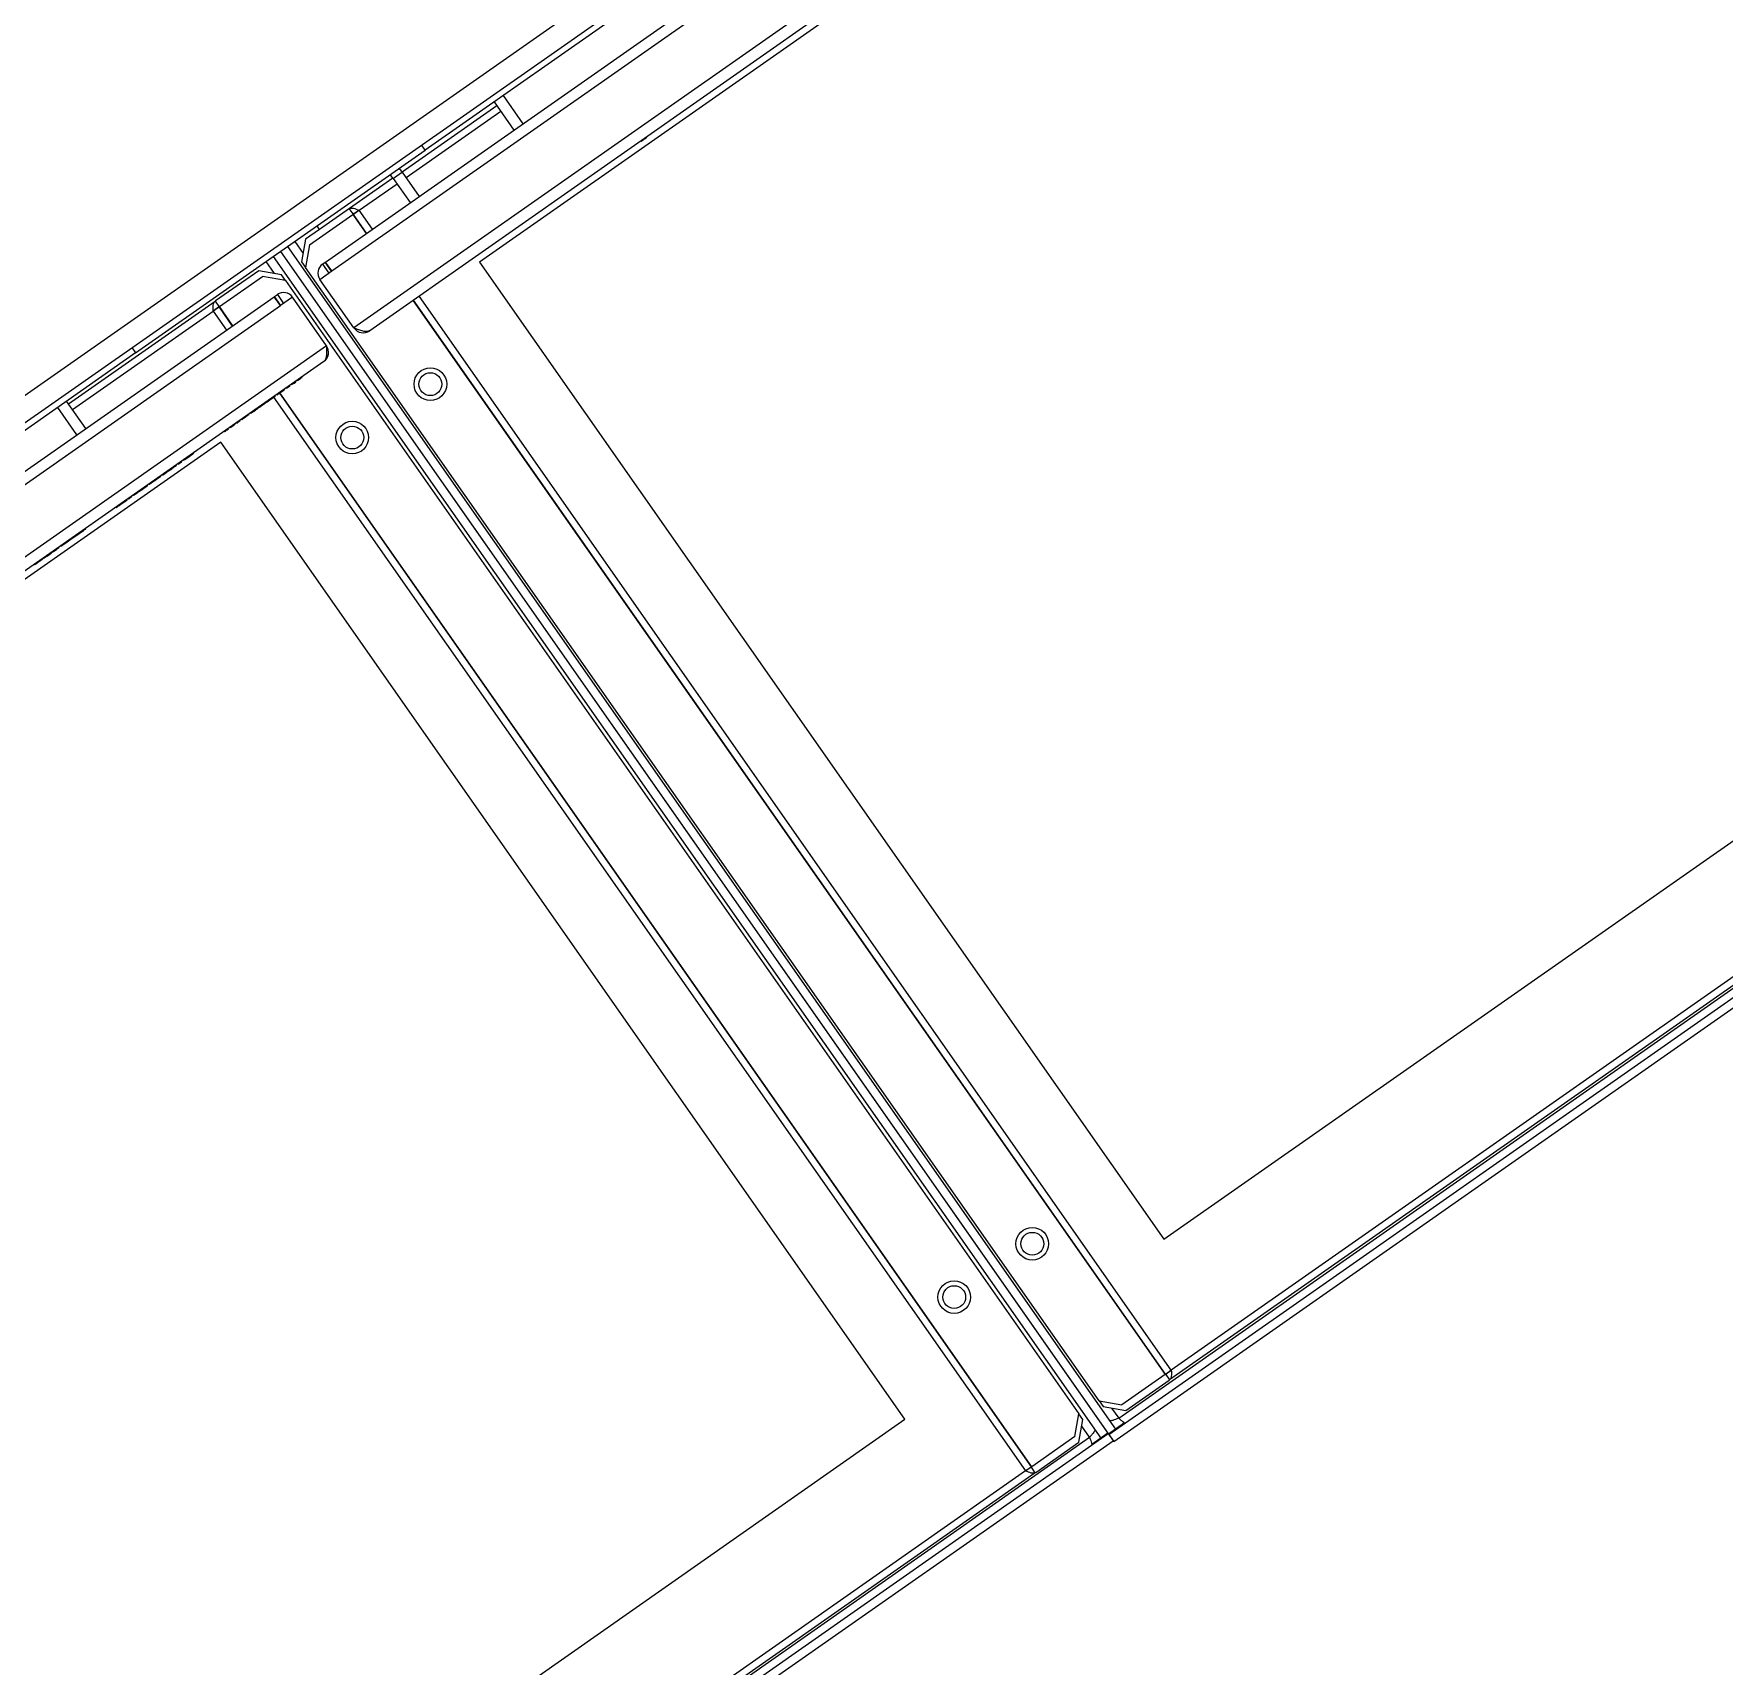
# Model space of a CAD drawing. Header units: millimetres. Extents: x 152904052 to 153933663, y 538271515 to 539240469.
# Drawn here: x 153347678.3 to 153347989.1, y 538942007.1 to 538942307.4 of the extents above; entities that cross this region are included whole.
import ezdxf

# ---------------------------------------------------------------- set-up
doc = ezdxf.new("R2010")
doc.units = ezdxf.units.MM
doc.layers.add('POWR', color=5, linetype='Continuous')

msp = doc.modelspace()

# ---------------------------------------------------------------- linework, layer by layer
at = {"layer": 'POWR', "color": 7}
for p, q in [((153346840, 538941655.08), (153348601.17, 538942888.27)), ((153347731.94, 538942265.4), (153348623.59, 538942889.89)), ((153347733.09, 538942263.77), (153348624.74, 538942888.25)), ((153346842.35, 538941651.72), (153348603.53, 538942884.91)), ((153348633.21, 538942880.87), (153347737.13, 538942253.29)), ((153348600.12, 538942881.06), (153347750.25, 538942285.97)), ((153348632.7, 538942877.95), (153347740.05, 538942252.77)), ((153347886.1, 538942085.68), (153348739.66, 538942683.35)), ((153347875.97, 538942049.77), (153348777.03, 538942680.7)), ((153347877.79, 538942052.75), (153348773.61, 538942680.01)), ((153347876.89, 538942048.46), (153348777.95, 538942679.39)), ((153348763.63, 538942673.51), (153347887.14, 538942059.79)), ((153348761.82, 538942673.83), (153347887.46, 538942061.6)), ((153348000.43, 538942433.56), (153347760.26, 538942265.39)), ((153347818.04, 538942307.27), (153347817.99, 538942307.35)), ((153347815.97, 538942305.82), (153347815.92, 538942305.9)), ((153347808.36, 538942300.49), (153347808.3, 538942300.57)), ((153347803.65, 538942297.19), (153347803.59, 538942297.27)), ((153347745.99, 538942282.02), (153347763.4, 538942294.21)), ((153347762.94, 538942294.87), (153347766.58, 538942289.67)), ((153347764.58, 538942296.01), (153347768.22, 538942290.81)), ((153347746.74, 538942280.96), (153347764.15, 538942293.14)), ((153347798.16, 538942293.34), (153347798.1, 538942293.43)), ((153347791.02, 538942288.34), (153347790.96, 538942288.42)), ((153347792.07, 538942289.08), (153347792.01, 538942289.16)), ((153347697, 538942248.69), (153347750.25, 538942285.97)), ((153347750.25, 538942285.97), (153347749.56, 538942286.96)), ((153347787.44, 538942285.84), (153347787.39, 538942285.92)), ((153347789.96, 538942287.6), (153347789.9, 538942287.68)), ((153347746.05, 538942281.94), (153347744.42, 538942280.79)), ((153347749.18, 538942277.48), (153347746.05, 538942281.94)), ((153347744.28, 538942280.82), (153347730.84, 538942271.41)), ((153347738.1, 538942274.91), (153347745.1, 538942279.81)), ((153347744.28, 538942280.82), (153347743.82, 538942281.47)), ((153347747.54, 538942276.33), (153347744.42, 538942280.79)), ((153347773.4, 538942276.01), (153347773.35, 538942276.09)), ((153347728.99, 538942268.56), (153347736.94, 538942274.13)), ((153347736.98, 538942274.24), (153347736.29, 538942275.22)), ((153347737.02, 538942274.18), (153347736.94, 538942274.13)), ((153347736.94, 538942274.13), (153347739.39, 538942270.62)), ((153347736.98, 538942274.24), (153347738.1, 538942274.91)), ((153347737.02, 538942274.18), (153347738, 538942274.87)), ((153347738.1, 538942274.91), (153347737.04, 538942274.16)), ((153347739.47, 538942270.68), (153347737.04, 538942274.16)), ((153347740.54, 538942271.42), (153347738.1, 538942274.91)), ((153347771.13, 538942274.42), (153347771.07, 538942274.5)), ((153347728.26, 538942269.6), (153347727.53, 538942265.43)), ((153347730.84, 538942271.41), (153347728.26, 538942269.6)), ((153347730.84, 538942271.41), (153347730.38, 538942272.07)), ((153347767.03, 538942271.54), (153347766.97, 538942271.63)), ((153347722.31, 538942266.42), (153347874.48, 538942049.09)), ((153347723.63, 538942267.33), (153347875.8, 538942050.01)), ((153347723.63, 538942267.33), (153347875.91, 538942049.85)), ((153347724.94, 538942268.25), (153347877.22, 538942050.77)), ((153347726.25, 538942269.17), (153347727.8, 538942266.96)), ((153347728.99, 538942268.56), (153347728.25, 538942264.38)), ((153347719.63, 538942263.8), (153347711.68, 538942258.24)), ((153347723.81, 538942263.07), (153347719.63, 538942263.8)), ((153347722.55, 538942263.29), (153347721, 538942265.5)), ((153347724.54, 538942262.02), (153347723.81, 538942263.07)), ((153347727.53, 538942265.43), (153347728.25, 538942264.38)), ((153347874.21, 538942055.94), (153347728.25, 538942264.38)), ((153347730.87, 538942262.21), (153347733.09, 538942263.77)), ((153347731.36, 538942265), (153347731.88, 538942265.36)), ((153347731.36, 538942265), (153347732.51, 538942263.36)), ((153347731.88, 538942265.36), (153347731.94, 538942265.4)), ((153347733.03, 538942263.73), (153347731.88, 538942265.36)), ((153347733.09, 538942263.77), (153347731.94, 538942265.4)), ((153347760.26, 538942265.39), (153347886.1, 538942085.68)), ((153347712.41, 538942257.2), (153347720.36, 538942262.76)), ((153347724.54, 538942262.02), (153347720.36, 538942262.76)), ((153347724.54, 538942262.02), (153347870.49, 538942053.58)), ((153347737.13, 538942253.29), (153347730.87, 538942262.21)), ((153347751.24, 538942260.49), (153347751.19, 538942260.57)), ((153346830.76, 538941634.64), (153347722.48, 538942259.02)), ((153346831.91, 538941633), (153347723.63, 538942257.38)), ((153347684.65, 538942239.31), (153347711.6, 538942258.18)), ((153347711.28, 538942256.37), (153347712.29, 538942257.2)), ((153347712.35, 538942257.12), (153347711.28, 538942256.37)), ((153347712.33, 538942257.14), (153347711.58, 538942256.61)), ((153347711.6, 538942258.18), (153347711.68, 538942258.24)), ((153347711.6, 538942258.18), (153347712.29, 538942257.2)), ((153347712.41, 538942257.2), (153347712.33, 538942257.14)), ((153347712.35, 538942257.12), (153347714.78, 538942253.63)), ((153347714.87, 538942253.69), (153347712.41, 538942257.2)), ((153347722.48, 538942259.02), (153347722.54, 538942259.06)), ((153347723.63, 538942257.38), (153347722.48, 538942259.02)), ((153347722.54, 538942259.06), (153347723.06, 538942259.43)), ((153347723.68, 538942257.42), (153347722.54, 538942259.06)), ((153347723.06, 538942259.43), (153347724.2, 538942257.79)), ((153347725.84, 538942258.94), (153347723.63, 538942257.38)), ((153347732.09, 538942250.01), (153347725.84, 538942258.94)), ((153347748.05, 538942258.25), (153347886.33, 538942060.77)), ((153347886.39, 538942060.85), (153347748.08, 538942258.39)), ((153347748.97, 538942258.9), (153347748.91, 538942258.98)), ((153347887.46, 538942061.6), (153347749.2, 538942259.06)), ((153347685.4, 538942238.25), (153347711.28, 538942256.37)), ((153347711.28, 538942256.37), (153347713.72, 538942252.89)), ((153347744.1, 538942255.49), (153347744.05, 538942255.57)), ((153347732.09, 538942250.01), (153346835.94, 538941622.52)), ((153347697, 538942248.69), (153346847.13, 538941653.61)), ((153347696.31, 538942249.68), (153347697, 538942248.69)), ((153347731.58, 538942247.08), (153346838.87, 538941622)), ((153347723.44, 538942241.27), (153347861.71, 538942043.81)), ((153347861.8, 538942043.84), (153347723.53, 538942241.32)), ((153347724.43, 538942241.96), (153347724.37, 538942242.04)), ((153347726.5, 538942243.41), (153347726.44, 538942243.49)), ((153347727.6, 538942244.18), (153347727.55, 538942244.26)), ((153347686.2, 538942233.62), (153347682.67, 538942238.65)), ((153347687.83, 538942234.76), (153347684.31, 538942239.8)), ((153347720.46, 538942239.18), (153347720.4, 538942239.26)), ((153347722.38, 538942240.52), (153347860.64, 538942043.06)), ((153347722.73, 538942240.77), (153347722.68, 538942240.85)), ((153347714.42, 538942234.95), (153347714.36, 538942235.03)), ((153347716.49, 538942236.4), (153347716.43, 538942236.48)), ((153347712.64, 538942232.29), (153347668.9, 538942201.66)), ((153347838.48, 538942052.58), (153347712.64, 538942232.29)), ((153347713.32, 538942234.17), (153347713.26, 538942234.26)), ((153347705.51, 538942228.71), (153347705.45, 538942228.79)), ((153347707.72, 538942230.25), (153347707.66, 538942230.33)), ((153347701.63, 538942225.99), (153347701.57, 538942226.07)), ((153347704.54, 538942228.03), (153347704.49, 538942228.11)), ((153347700.57, 538942225.25), (153347700.52, 538942225.33)), ((153347693.43, 538942220.25), (153347693.37, 538942220.33)), ((153347696.61, 538942222.47), (153347696.55, 538942222.55)), ((153347687.83, 538942216.33), (153347687.77, 538942216.41)), ((153347680.69, 538942211.33), (153347680.63, 538942211.41)), ((153347682.96, 538942212.92), (153347682.9, 538942213)), ((153347886.39, 538942060.85), (153347887.46, 538942061.6)), ((153347886.41, 538942060.83), (153347887.39, 538942061.52)), ((153347887.46, 538942061.6), (153347886.45, 538942060.77)), ((153347886.33, 538942060.77), (153347878.38, 538942055.21)), ((153347879.11, 538942054.17), (153347887.06, 538942059.73)), ((153347886.33, 538942060.77), (153347886.41, 538942060.83)), ((153347886.45, 538942060.77), (153347887.14, 538942059.79)), ((153347887.14, 538942059.79), (153347887.06, 538942059.73)), ((153347874.21, 538942055.94), (153347874.93, 538942054.9)), ((153347874.21, 538942055.94), (153347878.38, 538942055.21)), ((153347874.93, 538942054.9), (153347879.11, 538942054.17)), ((153346984.92, 538941454.91), (153347838.48, 538942052.58)), ((153347869.75, 538942049.41), (153347870.49, 538942053.58)), ((153347870.48, 538942048.36), (153347871.22, 538942052.54)), ((153347871.22, 538942052.54), (153347870.49, 538942053.58)), ((153347878.87, 538942051.88), (153347875.93, 538942049.82)), ((153347876.47, 538942054.63), (153347877.79, 538942052.75)), ((153346974.79, 538941419), (153347875.85, 538942049.93)), ((153346975.7, 538941417.69), (153347876.77, 538942048.62)), ((153346976.6, 538941421.98), (153347872.43, 538942049.24)), ((153347869.75, 538942049.41), (153347861.8, 538942043.84)), ((153347872.43, 538942049.24), (153347870.99, 538942051.29)), ((153347875.82, 538942049.98), (153347872.88, 538942047.93)), ((153347874.48, 538942049.09), (153347875.8, 538942050.01)), ((153347875.85, 538942049.93), (153347876.77, 538942048.62)), ((153347877.22, 538942050.77), (153347875.91, 538942049.85)), ((153347875.97, 538942049.77), (153347876.89, 538942048.46)), ((153347862.53, 538942042.8), (153347870.48, 538942048.36)), ((153347862.45, 538942042.74), (153346985.96, 538941429.02)), ((153347860.64, 538942043.06), (153346986.28, 538941430.83)), ((153347860.64, 538942043.06), (153347861.71, 538942043.81)), ((153347861.76, 538942043.73), (153347860.64, 538942043.06)), ((153347861.72, 538942043.78), (153347860.74, 538942043.1)), ((153347861.72, 538942043.78), (153347861.8, 538942043.84)), ((153347862.45, 538942042.74), (153347861.76, 538942043.73)), ((153347862.53, 538942042.8), (153347862.45, 538942042.74))]:
    msp.add_line(p, q, dxfattribs=at)
for centre, radius in [((153347751.2, 538942242.94), 3), ((153347751.2, 538942242.94), 2.1), ((153347736.84, 538942233.12), 3), ((153347736.84, 538942233.12), 2.1), ((153347861.9, 538942084.84), 3), ((153347861.9, 538942084.84), 2.1), ((153347847.54, 538942075.03), 3), ((153347847.54, 538942075.03), 2.1)]:
    msp.add_circle(centre, radius, dxfattribs=at)
for centre, radius, start, end in [((153347744.33, 538942280.73), 2.1, 35, 60.3769), ((153347744.33, 538942280.73), 0.1, 35, 125), ((153347732.51, 538942263.36), 2, 125.006, 215.006), ((153347724.2, 538942257.79), 2, 35, 125), ((153347738.85, 538942254.49), 2.1, 215.006, 305.006), ((153347730.37, 538942248.8), 2.1, 305, 35)]:
    msp.add_arc(centre, radius, start, end, dxfattribs=at)
for points, knots in [([(153347789.96, 538942287.6), (153347789.96, 538942287.6), (153347789.97, 538942287.61), (153347790.03, 538942287.65), (153347790.13, 538942287.72), (153347790.28, 538942287.83), (153347790.49, 538942287.97), (153347790.75, 538942288.16), (153347790.92, 538942288.28), (153347791.02, 538942288.34)], [0, 0, 0, 0, 0.14249, 0.268012, 0.381964, 0.490735, 0.639072, 0.805077, 1, 1, 1, 1]), ([(153347711.28, 538942256.37), (153347711.27, 538942256.56), (153347711.26, 538942256.96), (153347711.27, 538942257.5), (153347711.36, 538942257.94), (153347711.52, 538942258.1), (153347711.6, 538942258.18)], [0, 0, 0, 0, 0.237155, 0.492001, 0.7468934, 1, 1, 1, 1]), ([(153347732.09, 538942250.01), (153347732.11, 538942249.71), (153347732.14, 538942249.08), (153347732.11, 538942248.21), (153347731.96, 538942247.48), (153347731.71, 538942247.22), (153347731.58, 538942247.08)], [0, 0, 0, 0, 0.230728, 0.485563, 0.740459, 1, 1, 1, 1]), ([(153347723.02, 538942240.97), (153347723.19, 538942241.09), (153347723.71, 538942241.45), (153347724.24, 538942241.82), (153347724.37, 538942241.91), (153347724.43, 538942241.96)], [0, 0, 0, 0, 0.209302, 0.630398, 1, 1, 1, 1]), ([(153347724.72, 538942242.16), (153347724.86, 538942242.25), (153347725.26, 538942242.54), (153347725.34, 538942242.59), (153347725.4, 538942242.63)], [0, 0, 0, 0, 0.3396442, 1, 1, 1, 1]), ([(153347725.68, 538942242.83), (153347725.85, 538942242.95), (153347726.34, 538942243.29), (153347726.44, 538942243.36), (153347726.5, 538942243.41)], [0, 0, 0, 0, 0.332212, 1, 1, 1, 1]), ([(153347726.79, 538942243.61), (153347726.92, 538942243.7), (153347727.44, 538942244.06), (153347727.53, 538942244.13), (153347727.6, 538942244.18)], [0, 0, 0, 0, 0.263131, 1, 1, 1, 1]), ([(153347718.19, 538942237.58), (153347718.2, 538942237.59), (153347718.21, 538942237.6), (153347718.34, 538942237.69), (153347718.56, 538942237.84), (153347718.86, 538942238.05), (153347719.21, 538942238.3), (153347719.6, 538942238.58), (153347720.04, 538942238.88), (153347720.31, 538942239.07), (153347720.46, 538942239.18)], [0, 0, 0, 0, 0.139289, 0.254745, 0.355218, 0.452418, 0.558229, 0.681516, 0.827711, 1, 1, 1, 1]), ([(153347720.46, 538942239.18), (153347720.81, 538942239.42), (153347721.5, 538942239.91), (153347722.18, 538942240.38), (153347722.63, 538942240.7), (153347722.7, 538942240.75), (153347722.73, 538942240.77)], [0, 0, 0, 0, 0.288034, 0.585696, 0.806215, 1, 1, 1, 1]), ([(153347714.42, 538942234.95), (153347714.44, 538942234.96), (153347714.48, 538942234.99), (153347714.78, 538942235.2), (153347715.15, 538942235.46), (153347715.3, 538942235.56)], [0, 0, 0, 0, 0.424287, 0.777643, 1, 1, 1, 1]), ([(153347715.58, 538942235.76), (153347715.58, 538942235.76), (153347715.57, 538942235.75), (153347715.8, 538942235.91), (153347716.01, 538942236.06), (153347716.18, 538942236.18), (153347716.21, 538942236.2)], [0, 0, 0, 0, 0.391607, 0.685208, 0.946535, 1, 1, 1, 1]), ([(153347716.49, 538942236.4), (153347716.5, 538942236.41), (153347716.53, 538942236.42), (153347716.76, 538942236.58), (153347717.14, 538942236.85), (153347717.55, 538942237.14), (153347717.82, 538942237.33), (153347717.9, 538942237.38)], [0, 0, 0, 0, 0.279915, 0.512422, 0.714966, 0.910685, 1, 1, 1, 1]), ([(153347713.32, 538942234.17), (153347713.35, 538942234.19), (153347713.4, 538942234.23), (153347713.69, 538942234.44), (153347714.05, 538942234.68), (153347714.14, 538942234.75)], [0, 0, 0, 0, 0.47251, 0.866574, 1, 1, 1, 1]), ([(153347705.8, 538942228.91), (153347705.89, 538942228.97), (153347706.56, 538942229.44), (153347707.39, 538942230.02), (153347707.61, 538942230.18), (153347707.72, 538942230.25)], [0, 0, 0, 0, 0.077644, 0.56479, 1, 1, 1, 1]), ([(153347700.57, 538942225.25), (153347700.73, 538942225.36), (153347701.06, 538942225.59), (153347701.37, 538942225.81), (153347701.58, 538942225.96), (153347701.62, 538942225.98), (153347701.63, 538942225.99)], [0, 0, 0, 0, 0.284757, 0.580029, 0.801375, 1, 1, 1, 1]), ([(153347701.92, 538942226.19), (153347702.04, 538942226.28), (153347702.77, 538942226.79), (153347703.57, 538942227.35), (153347704.37, 538942227.91), (153347704.49, 538942227.99), (153347704.54, 538942228.03)], [0, 0, 0, 0, 0.079147, 0.459448, 0.74463, 1, 1, 1, 1]), ([(153347704.83, 538942228.23), (153347704.97, 538942228.33), (153347705.38, 538942228.62), (153347705.46, 538942228.67), (153347705.51, 538942228.71)], [0, 0, 0, 0, 0.335144, 1, 1, 1, 1]), ([(153347696.61, 538942222.47), (153347696.62, 538942222.48), (153347696.64, 538942222.5), (153347696.88, 538942222.66), (153347697.25, 538942222.93), (153347697.77, 538942223.28), (153347698.38, 538942223.71), (153347698.89, 538942224.07), (153347699.18, 538942224.27), (153347699.25, 538942224.32)], [0, 0, 0, 0, 0.190663, 0.352727, 0.496222, 0.633954, 0.779374, 0.943613, 1, 1, 1, 1]), ([(153347699.54, 538942224.52), (153347699.54, 538942224.52), (153347699.54, 538942224.53), (153347699.59, 538942224.56), (153347699.69, 538942224.63), (153347699.83, 538942224.73), (153347699.99, 538942224.84), (153347700.17, 538942224.97), (153347700.38, 538942225.11), (153347700.5, 538942225.2), (153347700.57, 538942225.25)], [0, 0, 0, 0, 0.048564, 0.180372, 0.296888, 0.408877, 0.527506, 0.661824, 0.817994, 1, 1, 1, 1]), ([(153347693.43, 538942220.25), (153347693.45, 538942220.27), (153347693.5, 538942220.3), (153347693.92, 538942220.59), (153347694.56, 538942221.04), (153347695.14, 538942221.45), (153347695.41, 538942221.64)], [0, 0, 0, 0, 0.3084899, 0.5716582, 0.8051259, 1, 1, 1, 1]), ([(153347695.7, 538942221.84), (153347695.7, 538942221.84), (153347695.69, 538942221.83), (153347695.93, 538942222), (153347696.22, 538942222.2), (153347696.32, 538942222.27)], [0, 0, 0, 0, 0.389539, 0.778615, 1, 1, 1, 1]), ([(153347683.25, 538942213.12), (153347683.74, 538942213.46), (153347684.88, 538942214.26), (153347686.3, 538942215.25), (153347687.53, 538942216.12), (153347687.73, 538942216.26), (153347687.83, 538942216.33)], [0, 0, 0, 0, 0.1920598, 0.4469275, 0.7363288, 1, 1, 1, 1]), ([(153347678.41, 538942209.73), (153347678.42, 538942209.74), (153347678.44, 538942209.75), (153347678.57, 538942209.84), (153347678.79, 538942209.99), (153347679.11, 538942210.22), (153347679.56, 538942210.54), (153347680.13, 538942210.94), (153347680.49, 538942211.19), (153347680.69, 538942211.33)], [0, 0, 0, 0, 0.141147, 0.263463, 0.373351, 0.478643, 0.62563, 0.795661, 1, 1, 1, 1]), ([(153347680.69, 538942211.33), (153347681.03, 538942211.57), (153347681.73, 538942212.06), (153347682.41, 538942212.53), (153347682.86, 538942212.85), (153347682.93, 538942212.9), (153347682.96, 538942212.92)], [0, 0, 0, 0, 0.281581, 0.574587, 0.7968, 1, 1, 1, 1]), ([(153347877.79, 538942052.75), (153347877.58, 538942052.67), (153347877.19, 538942052.51), (153347876.7, 538942052.35), (153347876.35, 538942052.26), (153347876.18, 538942052.27), (153347876.14, 538942052.32), (153347876.13, 538942052.33)], [0, 0, 0, 0, 0.26101, 0.482061, 0.703095, 0.924129, 1, 1, 1, 1]), ([(153347878.87, 538942051.88), (153347878.82, 538942051.91), (153347878.68, 538942051.99), (153347878.35, 538942052.26), (153347878.03, 538942052.54), (153347877.83, 538942052.71), (153347877.79, 538942052.75)], [0, 0, 0, 0, 0.194994, 0.538536, 0.882077, 1, 1, 1, 1]), ([(153347873.39, 538942050.66), (153347873.4, 538942050.6), (153347873.42, 538942050.49), (153347873.22, 538942050.18), (153347872.93, 538942049.81), (153347872.64, 538942049.48), (153347872.47, 538942049.29), (153347872.43, 538942049.24)], [0, 0, 0, 0, 0.26101, 0.482061, 0.703095, 0.924129, 1, 1, 1, 1]), ([(153347872.43, 538942049.24), (153347872.51, 538942049.03), (153347872.66, 538942048.65), (153347872.82, 538942048.19), (153347872.86, 538942048), (153347872.88, 538942047.93)], [0, 0, 0, 0, 0.407958, 0.75346, 1, 1, 1, 1]), ([(153347862.45, 538942042.74), (153347862.36, 538942042.7), (153347862.16, 538942042.61), (153347861.73, 538942042.66), (153347861.21, 538942042.83), (153347860.83, 538942042.98), (153347860.64, 538942043.06)], [0, 0, 0, 0, 0.237155, 0.492001, 0.7468934, 1, 1, 1, 1])]:
    msp.add_open_spline(points, degree=3, knots=knots, dxfattribs=at)
for points in [[(153347736.29, 538942275.22), (153347736.39, 538942275.27), (153347736.59, 538942275.36), (153347737.03, 538942275.3), (153347737.54, 538942275.14), (153347737.91, 538942274.98), (153347738.1, 538942274.91)], [(153347740.05, 538942252.77), (153347739.89, 538942252.7), (153347739.57, 538942252.55), (153347738.86, 538942252.64), (153347738.03, 538942252.91), (153347737.43, 538942253.16), (153347737.13, 538942253.29)], [(153347887.46, 538942061.6), (153347887.47, 538942061.4), (153347887.49, 538942060.99), (153347887.47, 538942060.45), (153347887.37, 538942060.02), (153347887.22, 538942059.87), (153347887.14, 538942059.79)]]:
    msp.add_open_spline(points, degree=3, dxfattribs=at)

doc.saveas('drawing.dxf')
